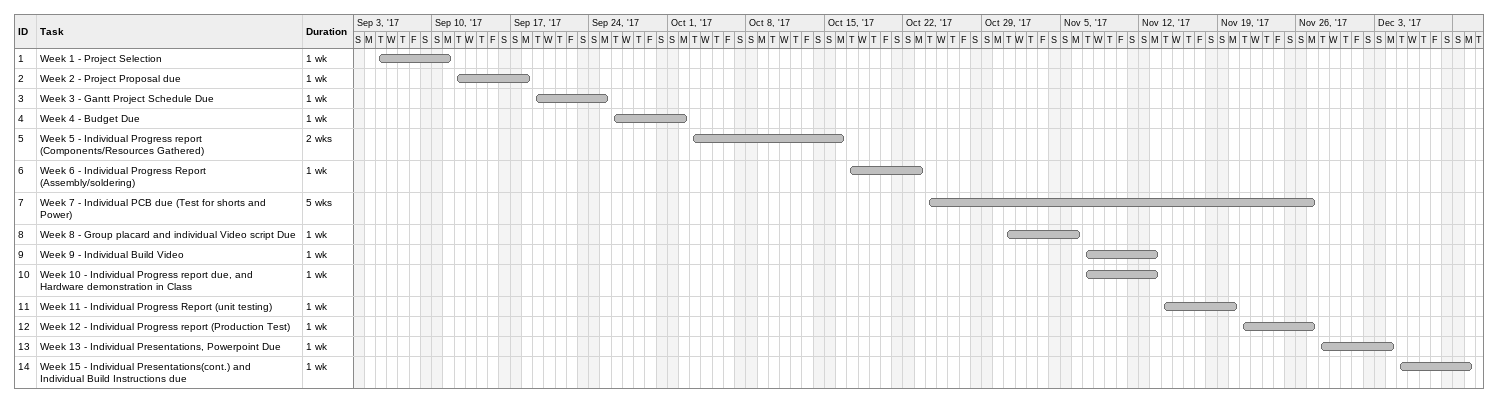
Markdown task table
| ID | Task | Duration | Start | Finish |
|---|---|---|---|---|
| 1 | Week 1 - Project Selection | 1w | 2017-09-05 | 2017-09-11 |
| 2 | Week 2 - Project Proposal due | 1w | 2017-09-12 | 2017-09-18 |
| 3 | Week 3 - Gantt Project Schedule Due | 1w | 2017-09-19 | 2017-09-25 |
| 4 | Week 4 - Budget Due | 1w | 2017-09-26 | 2017-10-02 |
| 5 | Week 5 - Individual Progress report (Components/Resources Gathered) | 2w | 2017-10-03 | 2017-10-16 |
| 6 | Week 6 - Individual Progress Report (Assembly/soldering) | 1w | 2017-10-17 | 2017-10-23 |
| 7 | Week 7 - Individual PCB due (Test for shorts and Power) | 5w | 2017-10-24 | 2017-11-27 |
| 8 | Week 8 - Group placard and individual Video script Due | 1w | 2017-10-31 | 2017-11-06 |
| 9 | Week 9 - Individual Build Video | 1w | 2017-11-07 | 2017-11-13 |
| 10 | Week 10 - Individual Progress report due, and Hardware demonstration in Class | 1w | 2017-11-07 | 2017-11-13 |
| 11 | Week 11 - Individual Progress Report (unit testing) | 1w | 2017-11-14 | 2017-11-20 |
| 12 | Week 12 - Individual Progress report (Production Test) | 1w | 2017-11-21 | 2017-11-27 |
| 13 | Week 13 - Individual Presentations, Powerpoint Due | 1w | 2017-11-28 | 2017-12-04 |
| 14 | Week 15 - Individual Presentations(cont.) and Individual Build Instructions due | 1w | 2017-12-05 | 2017-12-11 |
